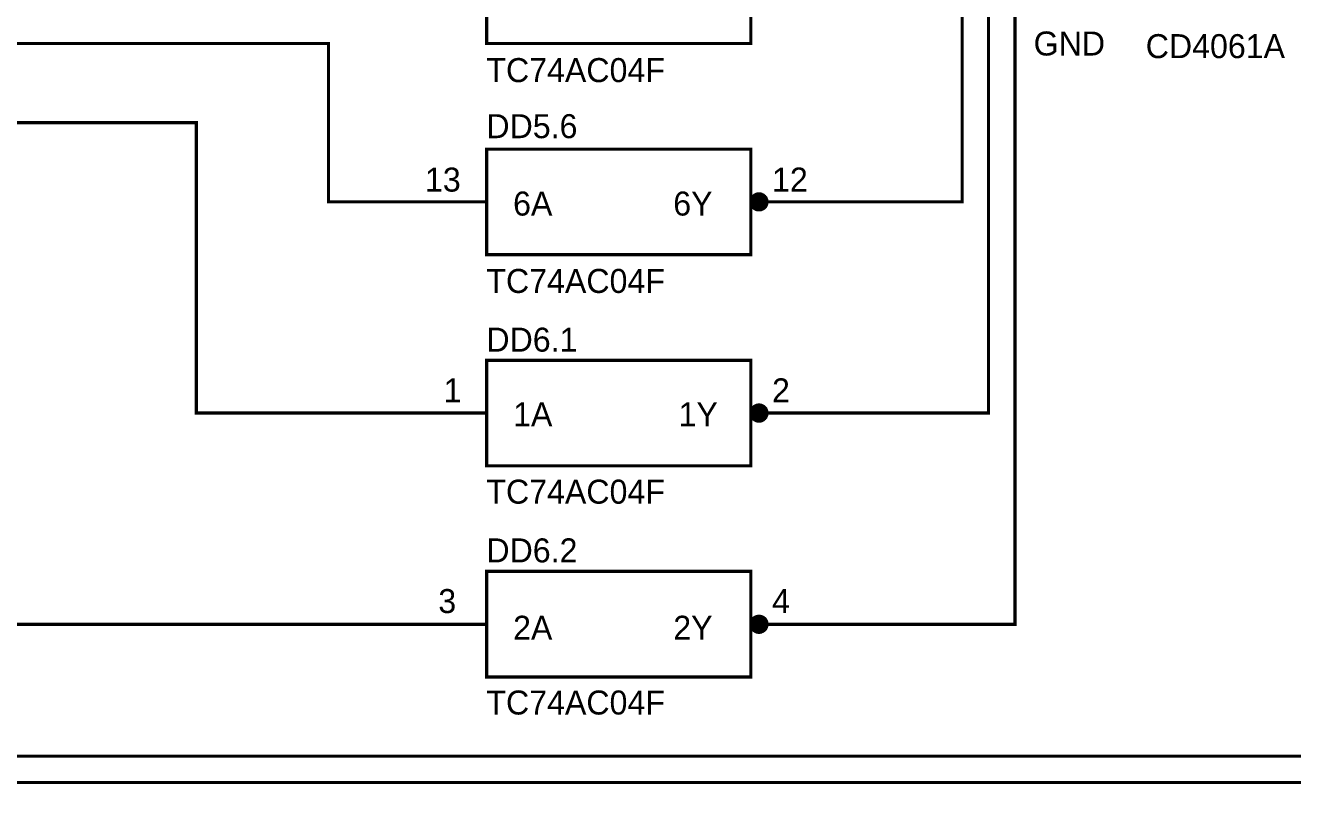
# Model space of a CAD drawing. Header units: millimetres. Extents: x 0 to 594, y 0 to 420.
# Drawn here: x 238.8 to 358.8, y 103.8 to 176.7 of the extents above; entities that cross this region are included whole.
import ezdxf

# ---------------------------------------------------------------- set-up
doc = ezdxf.new("R2010")
doc.units = ezdxf.units.MM
doc.layers.add('Sheet', color=255, linetype='Continuous')

msp = doc.modelspace()

# ---------------------------------------------------------------- linework, layer by layer
at = {"layer": 'Sheet'}
for points, const_width in [([(210.02, 269.99), (210.02, 167.5), (255.01, 167.5), (255.01, 140), (277.51, 140)], 0.3), ([(220.02, 269.99), (220.02, 175), (267.52, 175), (267.52, 160), (277.51, 160)], 0.3), ([(205.03, 90), (180.05, 90), (180.05, 105), (574.96, 105), (574.96, 175), (574.96, 222.48)], 0.3), ([(312.51, 160), (327.51, 160), (327.51, 217.49), (340, 217.49)], 0.3), ([(312.51, 140), (330, 140), (330, 212.5), (340, 212.5)], 0.3), ([(337.5, 189.99), (332.5, 189.99), (332.5, 119.99), (312.51, 119.99)], 0.3), ([(182.53, 119.99), (182.53, 107.5), (215.03, 107.5), (412.48, 107.5), (412.48, 175), (414.99, 175)], 0.3), ([(308.27, 160.75), (308.23, 160.75), (308.2, 160.75), (308.16, 160.74), (308.12, 160.74), (308.09, 160.72), (308.04, 160.72), (308.01, 160.71), (307.97, 160.69), (307.94, 160.67), (307.91, 160.66), (307.88, 160.64), (307.85, 160.63), (307.82, 160.6), (307.79, 160.58), (307.75, 160.55), (307.72, 160.53), (307.71, 160.5), (307.67, 160.47), (307.66, 160.45), (307.63, 160.42), (307.61, 160.39), (307.6, 160.36), (307.58, 160.33), (307.56, 160.28), (307.55, 160.25), (307.53, 160.22), (307.53, 160.19), (307.52, 160.15), (307.52, 160.11), (307.5, 160.07), (307.5, 160.03), (307.5, 160)], 0.3), ([(307.5, 160), (307.5, 160.03), (307.5, 160.07), (307.52, 160.11), (307.52, 160.15), (307.53, 160.19), (307.53, 160.22), (307.55, 160.25), (307.56, 160.28), (307.58, 160.33), (307.6, 160.36), (307.61, 160.39), (307.63, 160.42), (307.66, 160.45), (307.67, 160.47), (307.71, 160.5), (307.72, 160.53), (307.75, 160.55), (307.79, 160.58), (307.82, 160.6), (307.85, 160.63), (307.88, 160.64), (307.91, 160.66), (307.94, 160.67), (307.97, 160.69), (308.01, 160.71), (308.04, 160.72), (308.09, 160.72), (308.12, 160.74), (308.16, 160.74), (308.2, 160.75), (308.23, 160.75), (308.27, 160.75)], 0.0991), ([(309.03, 160), (309.03, 160.03), (309.03, 160.07), (309.02, 160.11), (309.02, 160.15), (309, 160.19), (309, 160.22), (308.99, 160.25), (308.97, 160.28), (308.95, 160.33), (308.94, 160.36), (308.92, 160.39), (308.91, 160.42), (308.87, 160.45), (308.86, 160.47), (308.83, 160.5), (308.81, 160.53), (308.78, 160.55), (308.75, 160.58), (308.73, 160.6), (308.7, 160.63), (308.67, 160.64), (308.64, 160.66), (308.61, 160.67), (308.56, 160.69), (308.53, 160.71), (308.5, 160.72), (308.46, 160.72), (308.43, 160.74), (308.39, 160.74), (308.35, 160.75), (308.31, 160.75), (308.27, 160.75)], 0.3), ([(308.27, 160.75), (308.27, 160.75)], 0.0991), ([(308.27, 160.75), (308.31, 160.75), (308.35, 160.75), (308.39, 160.74), (308.43, 160.74), (308.46, 160.72), (308.5, 160.72), (308.53, 160.71), (308.56, 160.69), (308.61, 160.67), (308.64, 160.66), (308.67, 160.64), (308.7, 160.63), (308.73, 160.6), (308.75, 160.58), (308.78, 160.55), (308.81, 160.53), (308.83, 160.5), (308.86, 160.47), (308.87, 160.45), (308.91, 160.42), (308.92, 160.39), (308.94, 160.36), (308.95, 160.33), (308.97, 160.28), (308.99, 160.25), (309, 160.22), (309, 160.19), (309.02, 160.15), (309.02, 160.11), (309.03, 160.07), (309.03, 160.03), (309.03, 160)], 0.0991), ([(282.5, 160), (277.51, 160)], 0.3), ([(307.5, 160), (312.51, 160)], 0.3), ([(307.5, 160), (307.5, 159.95), (307.5, 159.92), (307.52, 159.88), (307.52, 159.84), (307.53, 159.81), (307.53, 159.77), (307.55, 159.73), (307.56, 159.7), (307.58, 159.66), (307.6, 159.63), (307.61, 159.6), (307.63, 159.57), (307.66, 159.54), (307.67, 159.51), (307.71, 159.49), (307.72, 159.46), (307.75, 159.43), (307.79, 159.41), (307.82, 159.38), (307.85, 159.36), (307.88, 159.35), (307.91, 159.33), (307.94, 159.32), (307.97, 159.3), (308.01, 159.28), (308.04, 159.27), (308.09, 159.25), (308.12, 159.25), (308.16, 159.25), (308.2, 159.24), (308.23, 159.24), (308.27, 159.24)], 0.3), ([(308.27, 159.24), (308.23, 159.24), (308.2, 159.24), (308.16, 159.25), (308.12, 159.25), (308.09, 159.25), (308.04, 159.27), (308.01, 159.28), (307.97, 159.3), (307.94, 159.32), (307.91, 159.33), (307.88, 159.35), (307.85, 159.36), (307.82, 159.38), (307.79, 159.41), (307.75, 159.43), (307.72, 159.46), (307.71, 159.49), (307.67, 159.51), (307.66, 159.54), (307.63, 159.57), (307.61, 159.6), (307.6, 159.63), (307.58, 159.66), (307.56, 159.7), (307.55, 159.73), (307.53, 159.77), (307.53, 159.81), (307.52, 159.84), (307.52, 159.88), (307.5, 159.92), (307.5, 159.95), (307.5, 160)], 0.0991), ([(307.5, 160), (307.5, 160)], 0.0991), ([(308.27, 159.24), (308.31, 159.24), (308.35, 159.24), (308.39, 159.25), (308.43, 159.25), (308.46, 159.25), (308.5, 159.27), (308.53, 159.28), (308.56, 159.3), (308.61, 159.32), (308.64, 159.33), (308.67, 159.35), (308.7, 159.36), (308.73, 159.38), (308.75, 159.41), (308.78, 159.43), (308.81, 159.46), (308.83, 159.49), (308.86, 159.51), (308.87, 159.54), (308.91, 159.57), (308.92, 159.6), (308.94, 159.63), (308.95, 159.66), (308.97, 159.7), (308.99, 159.73), (309, 159.77), (309, 159.81), (309.02, 159.84), (309.02, 159.88), (309.03, 159.92), (309.03, 159.95), (309.03, 160)], 0.3), ([(309.03, 160), (309.03, 159.95), (309.03, 159.92), (309.02, 159.88), (309.02, 159.84), (309, 159.81), (309, 159.77), (308.99, 159.73), (308.97, 159.7), (308.95, 159.66), (308.94, 159.63), (308.92, 159.6), (308.91, 159.57), (308.87, 159.54), (308.86, 159.51), (308.83, 159.49), (308.81, 159.46), (308.78, 159.43), (308.75, 159.41), (308.73, 159.38), (308.7, 159.36), (308.67, 159.35), (308.64, 159.33), (308.61, 159.32), (308.56, 159.3), (308.53, 159.28), (308.5, 159.27), (308.46, 159.25), (308.43, 159.25), (308.39, 159.25), (308.35, 159.24), (308.31, 159.24), (308.27, 159.24)], 0.0991), ([(309.03, 160), (309.03, 160), (309.03, 160), (309.03, 160), (309.03, 160), (309.03, 160), (309.03, 160), (309.03, 160), (309.03, 160), (309.03, 160), (309.03, 160), (309.03, 160), (309.03, 160), (309.03, 160), (309.03, 160), (309.03, 160), (309.03, 160), (309.03, 160), (309.03, 160), (309.03, 160), (309.03, 160), (309.03, 160), (309.03, 160), (309.03, 160), (309.03, 160), (309.03, 160), (309.03, 160), (309.03, 160), (309.03, 160), (309.03, 160), (309.03, 160), (309.03, 160), (309.03, 160)], 0.0991), ([(309.03, 160), (309.03, 160)], 0.0991), ([(308.27, 140.76), (308.23, 140.76), (308.2, 140.76), (308.16, 140.74), (308.12, 140.74), (308.09, 140.73), (308.04, 140.73), (308.01, 140.71), (307.97, 140.69), (307.94, 140.68), (307.91, 140.66), (307.88, 140.65), (307.85, 140.63), (307.82, 140.6), (307.79, 140.58), (307.75, 140.55), (307.72, 140.54), (307.71, 140.51), (307.67, 140.47), (307.66, 140.46), (307.63, 140.43), (307.61, 140.39), (307.6, 140.36), (307.58, 140.33), (307.56, 140.28), (307.55, 140.25), (307.53, 140.22), (307.53, 140.19), (307.52, 140.16), (307.52, 140.11), (307.5, 140.08), (307.5, 140.03), (307.5, 140)], 0.3), ([(307.5, 140), (307.5, 140.03), (307.5, 140.08), (307.52, 140.11), (307.52, 140.16), (307.53, 140.19), (307.53, 140.22), (307.55, 140.25), (307.56, 140.28), (307.58, 140.33), (307.6, 140.36), (307.61, 140.39), (307.63, 140.43), (307.66, 140.46), (307.67, 140.47), (307.71, 140.51), (307.72, 140.54), (307.75, 140.55), (307.79, 140.58), (307.82, 140.6), (307.85, 140.63), (307.88, 140.65), (307.91, 140.66), (307.94, 140.68), (307.97, 140.69), (308.01, 140.71), (308.04, 140.73), (308.09, 140.73), (308.12, 140.74), (308.16, 140.74), (308.2, 140.76), (308.23, 140.76), (308.27, 140.76)], 0.0991), ([(309.03, 140), (309.03, 140.03), (309.03, 140.08), (309.02, 140.11), (309.02, 140.16), (309, 140.19), (309, 140.22), (308.99, 140.25), (308.97, 140.28), (308.95, 140.33), (308.94, 140.36), (308.92, 140.39), (308.91, 140.43), (308.87, 140.46), (308.86, 140.47), (308.83, 140.51), (308.81, 140.54), (308.78, 140.55), (308.75, 140.58), (308.73, 140.6), (308.7, 140.63), (308.67, 140.65), (308.64, 140.66), (308.61, 140.68), (308.56, 140.69), (308.53, 140.71), (308.5, 140.73), (308.46, 140.73), (308.43, 140.74), (308.39, 140.74), (308.35, 140.76), (308.31, 140.76), (308.27, 140.76)], 0.3), ([(308.27, 140.76), (308.27, 140.76)], 0.0991), ([(308.27, 140.76), (308.31, 140.76), (308.35, 140.76), (308.39, 140.74), (308.43, 140.74), (308.46, 140.73), (308.5, 140.73), (308.53, 140.71), (308.56, 140.69), (308.61, 140.68), (308.64, 140.66), (308.67, 140.65), (308.7, 140.63), (308.73, 140.6), (308.75, 140.58), (308.78, 140.55), (308.81, 140.54), (308.83, 140.51), (308.86, 140.47), (308.87, 140.46), (308.91, 140.43), (308.92, 140.39), (308.94, 140.36), (308.95, 140.33), (308.97, 140.28), (308.99, 140.25), (309, 140.22), (309, 140.19), (309.02, 140.16), (309.02, 140.11), (309.03, 140.08), (309.03, 140.03), (309.03, 140)], 0.0991), ([(282.5, 140), (277.51, 140)], 0.3), ([(307.5, 140), (312.51, 140)], 0.3), ([(307.5, 140), (307.5, 139.95), (307.5, 139.92), (307.52, 139.89), (307.52, 139.84), (307.53, 139.81), (307.53, 139.76), (307.55, 139.73), (307.56, 139.7), (307.58, 139.67), (307.6, 139.64), (307.61, 139.61), (307.63, 139.57), (307.66, 139.54), (307.67, 139.51), (307.71, 139.48), (307.72, 139.45), (307.75, 139.43), (307.79, 139.4), (307.82, 139.38), (307.85, 139.35), (307.88, 139.34), (307.91, 139.32), (307.94, 139.31), (307.97, 139.29), (308.01, 139.27), (308.04, 139.26), (308.09, 139.26), (308.12, 139.24), (308.16, 139.24), (308.2, 139.23), (308.23, 139.23), (308.27, 139.23)], 0.3), ([(308.27, 139.23), (308.23, 139.23), (308.2, 139.23), (308.16, 139.24), (308.12, 139.24), (308.09, 139.26), (308.04, 139.26), (308.01, 139.27), (307.97, 139.29), (307.94, 139.31), (307.91, 139.32), (307.88, 139.34), (307.85, 139.35), (307.82, 139.38), (307.79, 139.4), (307.75, 139.43), (307.72, 139.45), (307.71, 139.48), (307.67, 139.51), (307.66, 139.54), (307.63, 139.57), (307.61, 139.61), (307.6, 139.64), (307.58, 139.67), (307.56, 139.7), (307.55, 139.73), (307.53, 139.76), (307.53, 139.81), (307.52, 139.84), (307.52, 139.89), (307.5, 139.92), (307.5, 139.95), (307.5, 140)], 0.0991), ([(307.5, 140), (307.5, 140)], 0.0991), ([(308.27, 139.23), (308.31, 139.23), (308.35, 139.23), (308.39, 139.24), (308.43, 139.24), (308.46, 139.26), (308.5, 139.26), (308.53, 139.27), (308.56, 139.29), (308.61, 139.31), (308.64, 139.32), (308.67, 139.34), (308.7, 139.35), (308.73, 139.38), (308.75, 139.4), (308.78, 139.43), (308.81, 139.45), (308.83, 139.48), (308.86, 139.51), (308.87, 139.54), (308.91, 139.57), (308.92, 139.61), (308.94, 139.64), (308.95, 139.67), (308.97, 139.7), (308.99, 139.73), (309, 139.76), (309, 139.81), (309.02, 139.84), (309.02, 139.89), (309.03, 139.92), (309.03, 139.95), (309.03, 140)], 0.3), ([(309.03, 140), (309.03, 139.95), (309.03, 139.92), (309.02, 139.89), (309.02, 139.84), (309, 139.81), (309, 139.76), (308.99, 139.73), (308.97, 139.7), (308.95, 139.67), (308.94, 139.64), (308.92, 139.61), (308.91, 139.57), (308.87, 139.54), (308.86, 139.51), (308.83, 139.48), (308.81, 139.45), (308.78, 139.43), (308.75, 139.4), (308.73, 139.38), (308.7, 139.35), (308.67, 139.34), (308.64, 139.32), (308.61, 139.31), (308.56, 139.29), (308.53, 139.27), (308.5, 139.26), (308.46, 139.26), (308.43, 139.24), (308.39, 139.24), (308.35, 139.23), (308.31, 139.23), (308.27, 139.23)], 0.0991), ([(309.03, 140), (309.03, 140), (309.03, 140), (309.03, 140), (309.03, 140), (309.03, 140), (309.03, 140), (309.03, 140), (309.03, 140), (309.03, 140), (309.03, 140), (309.03, 140), (309.03, 140), (309.03, 140), (309.03, 140), (309.03, 140), (309.03, 140), (309.03, 140), (309.03, 140), (309.03, 140), (309.03, 140), (309.03, 140), (309.03, 140), (309.03, 140), (309.03, 140), (309.03, 140), (309.03, 140), (309.03, 140), (309.03, 140), (309.03, 140), (309.03, 140), (309.03, 140), (309.03, 140)], 0.0991), ([(309.03, 140), (309.03, 140)], 0.0991), ([(182.53, 134.99), (187.54, 134.99), (202.52, 134.99), (202.52, 119.99), (277.51, 119.99)], 0.3), ([(282.5, 119.99), (277.51, 119.99)], 0.3), ([(308.27, 120.75), (308.23, 120.75), (308.2, 120.75), (308.16, 120.73), (308.12, 120.73), (308.09, 120.73), (308.04, 120.72), (308.01, 120.7), (307.97, 120.68), (307.94, 120.67), (307.91, 120.65), (307.88, 120.64), (307.85, 120.62), (307.82, 120.6), (307.79, 120.57), (307.75, 120.56), (307.72, 120.53), (307.71, 120.49), (307.67, 120.48), (307.66, 120.45), (307.63, 120.42), (307.61, 120.38), (307.6, 120.35), (307.58, 120.32), (307.56, 120.29), (307.55, 120.26), (307.53, 120.21), (307.53, 120.18), (307.52, 120.15), (307.52, 120.1), (307.5, 120.07), (307.5, 120.04), (307.5, 119.99)], 0.3), ([(307.5, 119.99), (312.51, 119.99)], 0.3), ([(307.5, 119.99), (307.5, 119.96), (307.5, 119.91), (307.52, 119.88), (307.52, 119.83), (307.53, 119.8), (307.53, 119.77), (307.55, 119.74), (307.56, 119.7), (307.58, 119.66), (307.6, 119.63), (307.61, 119.59), (307.63, 119.56), (307.66, 119.53), (307.67, 119.51), (307.71, 119.48), (307.72, 119.45), (307.75, 119.44), (307.79, 119.4), (307.82, 119.39), (307.85, 119.36), (307.88, 119.34), (307.91, 119.33), (307.94, 119.31), (307.97, 119.29), (308.01, 119.28), (308.04, 119.26), (308.09, 119.26), (308.12, 119.25), (308.16, 119.25), (308.2, 119.23), (308.23, 119.23), (308.27, 119.23)], 0.3), ([(307.5, 119.99), (307.5, 120.04), (307.5, 120.07), (307.52, 120.1), (307.52, 120.15), (307.53, 120.18), (307.53, 120.21), (307.55, 120.26), (307.56, 120.29), (307.58, 120.32), (307.6, 120.35), (307.61, 120.38), (307.63, 120.42), (307.66, 120.45), (307.67, 120.48), (307.71, 120.49), (307.72, 120.53), (307.75, 120.56), (307.79, 120.57), (307.82, 120.6), (307.85, 120.62), (307.88, 120.64), (307.91, 120.65), (307.94, 120.67), (307.97, 120.68), (308.01, 120.7), (308.04, 120.72), (308.09, 120.73), (308.12, 120.73), (308.16, 120.73), (308.2, 120.75), (308.23, 120.75), (308.27, 120.75)], 0.0991), ([(308.27, 119.23), (308.23, 119.23), (308.2, 119.23), (308.16, 119.25), (308.12, 119.25), (308.09, 119.26), (308.04, 119.26), (308.01, 119.28), (307.97, 119.29), (307.94, 119.31), (307.91, 119.33), (307.88, 119.34), (307.85, 119.36), (307.82, 119.39), (307.79, 119.4), (307.75, 119.44), (307.72, 119.45), (307.71, 119.48), (307.67, 119.51), (307.66, 119.53), (307.63, 119.56), (307.61, 119.59), (307.6, 119.63), (307.58, 119.66), (307.56, 119.7), (307.55, 119.74), (307.53, 119.77), (307.53, 119.8), (307.52, 119.83), (307.52, 119.88), (307.5, 119.91), (307.5, 119.96), (307.5, 119.99)], 0.0991), ([(307.5, 119.99), (307.5, 119.99)], 0.0991), ([(309.03, 119.99), (309.03, 120.04), (309.03, 120.07), (309.02, 120.1), (309.02, 120.15), (309, 120.18), (309, 120.21), (308.99, 120.26), (308.97, 120.29), (308.95, 120.32), (308.94, 120.35), (308.92, 120.38), (308.91, 120.42), (308.87, 120.45), (308.86, 120.48), (308.83, 120.49), (308.81, 120.53), (308.78, 120.56), (308.75, 120.57), (308.73, 120.6), (308.7, 120.62), (308.67, 120.64), (308.64, 120.65), (308.61, 120.67), (308.56, 120.68), (308.53, 120.7), (308.5, 120.72), (308.46, 120.73), (308.43, 120.73), (308.39, 120.73), (308.35, 120.75), (308.31, 120.75), (308.27, 120.75)], 0.3), ([(308.27, 119.23), (308.31, 119.23), (308.35, 119.23), (308.39, 119.25), (308.43, 119.25), (308.46, 119.26), (308.5, 119.26), (308.53, 119.28), (308.56, 119.29), (308.61, 119.31), (308.64, 119.33), (308.67, 119.34), (308.7, 119.36), (308.73, 119.39), (308.75, 119.4), (308.78, 119.44), (308.81, 119.45), (308.83, 119.48), (308.86, 119.51), (308.87, 119.53), (308.91, 119.56), (308.92, 119.59), (308.94, 119.63), (308.95, 119.66), (308.97, 119.7), (308.99, 119.74), (309, 119.77), (309, 119.8), (309.02, 119.83), (309.02, 119.88), (309.03, 119.91), (309.03, 119.96), (309.03, 119.99)], 0.3), ([(308.27, 120.75), (308.27, 120.75)], 0.0991), ([(308.27, 120.75), (308.31, 120.75), (308.35, 120.75), (308.39, 120.73), (308.43, 120.73), (308.46, 120.73), (308.5, 120.72), (308.53, 120.7), (308.56, 120.68), (308.61, 120.67), (308.64, 120.65), (308.67, 120.64), (308.7, 120.62), (308.73, 120.6), (308.75, 120.57), (308.78, 120.56), (308.81, 120.53), (308.83, 120.49), (308.86, 120.48), (308.87, 120.45), (308.91, 120.42), (308.92, 120.38), (308.94, 120.35), (308.95, 120.32), (308.97, 120.29), (308.99, 120.26), (309, 120.21), (309, 120.18), (309.02, 120.15), (309.02, 120.1), (309.03, 120.07), (309.03, 120.04), (309.03, 119.99)], 0.0991), ([(309.03, 119.99), (309.03, 119.96), (309.03, 119.91), (309.02, 119.88), (309.02, 119.83), (309, 119.8), (309, 119.77), (308.99, 119.74), (308.97, 119.7), (308.95, 119.66), (308.94, 119.63), (308.92, 119.59), (308.91, 119.56), (308.87, 119.53), (308.86, 119.51), (308.83, 119.48), (308.81, 119.45), (308.78, 119.44), (308.75, 119.4), (308.73, 119.39), (308.7, 119.36), (308.67, 119.34), (308.64, 119.33), (308.61, 119.31), (308.56, 119.29), (308.53, 119.28), (308.5, 119.26), (308.46, 119.26), (308.43, 119.25), (308.39, 119.25), (308.35, 119.23), (308.31, 119.23), (308.27, 119.23)], 0.0991), ([(309.03, 119.99), (309.03, 119.99), (309.03, 119.99), (309.03, 119.99), (309.03, 119.99), (309.03, 119.99), (309.03, 119.99), (309.03, 119.99), (309.03, 119.99), (309.03, 119.99), (309.03, 119.99), (309.03, 119.99), (309.03, 119.99), (309.03, 119.99), (309.03, 119.99), (309.03, 119.99), (309.03, 119.99), (309.03, 119.99), (309.03, 119.99), (309.03, 119.99), (309.03, 119.99), (309.03, 119.99), (309.03, 119.99), (309.03, 119.99), (309.03, 119.99), (309.03, 119.99), (309.03, 119.99), (309.03, 119.99), (309.03, 119.99), (309.03, 119.99), (309.03, 119.99), (309.03, 119.99), (309.03, 119.99)], 0.0991), ([(309.03, 119.99), (309.03, 119.99)], 0.0991)]:
    msp.add_lwpolyline(points, dxfattribs=dict(at, const_width=const_width))
at = {"layer": 'Sheet', "const_width": 0.3}
for points in [[(282.5, 185), (307.5, 185), (307.5, 175), (282.5, 175), (282.5, 185)], [(282.5, 164.99), (307.5, 164.99), (307.5, 154.99), (282.5, 154.99), (282.5, 164.99)], [(282.5, 144.99), (307.5, 144.99), (307.5, 134.99), (282.5, 134.99), (282.5, 144.99)], [(282.5, 125), (307.5, 125), (307.5, 115), (282.5, 115), (282.5, 125)]]:
    msp.add_lwpolyline(points, close=True, dxfattribs=at)
at = {"layer": 'Sheet', "const_width": 0.762}
for points in [[(307.88, 160, 1), (308.64, 160, 1)], [(307.88, 140, 1), (308.64, 140, 1)], [(307.88, 120, 1), (308.64, 120, 1)]]:
    msp.add_lwpolyline(points, format="xyb", close=True, dxfattribs=at)

# ---------------------------------------------------------------- texts
at = {"layer": 'Sheet'}
for s, height, p in [('GND', 2.274, (334.27, 173.86)), ('CD4061A', 2.274, (344.88, 173.61)), ('TC74AC04F', 2.274, (282.47, 171.34)), ('DD5.6', 2.274, (282.47, 166.03)), ('13', 2.274, (276.66, 160.97)), ('12', 2.274, (309.51, 160.97)), ('6A', 2.274, (285, 158.7)), ('6Y', 2.274, (300.16, 158.7)), ('TC74AC04F', 2.274, (282.47, 151.37)), ('DD6.1', 2.274, (282.47, 145.81)), ('1', 2.27, (278.43, 141.01)), ('2', 2.27, (309.51, 141.01)), ('1A', 2.274, (285, 138.74)), ('1Y', 2.274, (300.66, 138.74)), ('TC74AC04F', 2.274, (282.47, 131.41)), ('DD6.2', 2.274, (282.47, 125.85)), ('3', 2.27, (277.92, 121.05)), ('4', 2.27, (309.51, 121.05)), ('2A', 2.274, (285, 118.52)), ('2Y', 2.274, (300.16, 118.52)), ('TC74AC04F', 2.274, (282.47, 111.44))]:
    msp.add_text(s, height=height, dxfattribs=at).set_placement(p)

doc.saveas('drawing.dxf')
